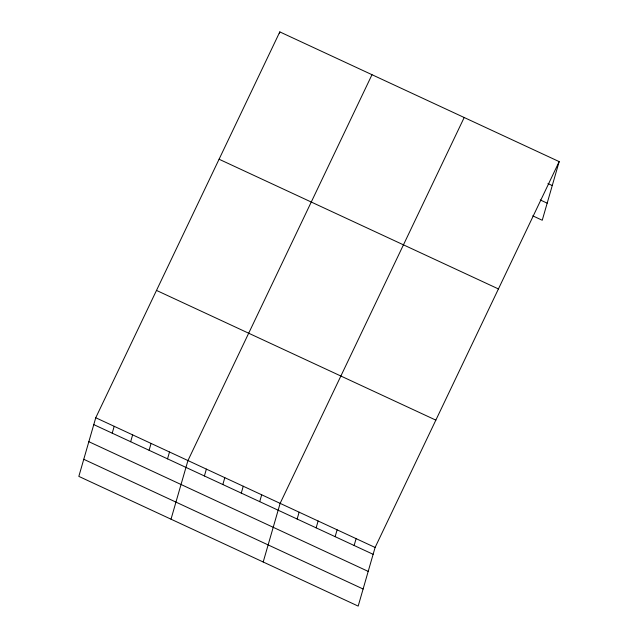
<?xml version="1.0" encoding="UTF-8"?>
<svg xmlns="http://www.w3.org/2000/svg" width="638" height="638" viewBox="0 0 638 638"><rect width="100%" height="100%" fill="white"/><g stroke="black" fill="none" stroke-linecap="round" stroke-linejoin="round"><path stroke-width="0.96" d="M95.756 417.746L78.833 476.387L358.181 606.1L375.104 547.46L559.167 161.613L279.819 31.9L95.756 417.746L375.104 547.46M112.216 433.162L114.194 426.312M130.654 441.727L132.632 434.869M149.093 450.284L151.07 443.434M279.324 33.615L279.819 31.9M167.531 458.85L169.509 451.991M171.016 519.196L187.947 460.548L372.002 74.702M204.399 475.972L206.377 469.113M222.837 484.529L224.815 477.671M241.276 493.094L243.253 486.236M259.714 501.651L261.692 494.793M263.199 561.998L280.13 503.358L464.193 117.512M297.149 519.029L299.126 512.178M316.137 527.849L318.123 520.999M335.133 536.67L337.119 529.819M354.13 545.49L356.108 538.639M559.167 161.613L542.244 220.254L532.746 215.843M547.938 183.553L552.253 185.554M540.266 199.957L547.173 203.163M219.081 159.229L498.43 288.942M156.501 290.418L435.85 420.131M93.778 424.605L373.126 554.31M88.849 441.695L368.198 571.401M83.761 459.304L363.11 589.01"/></g></svg>
